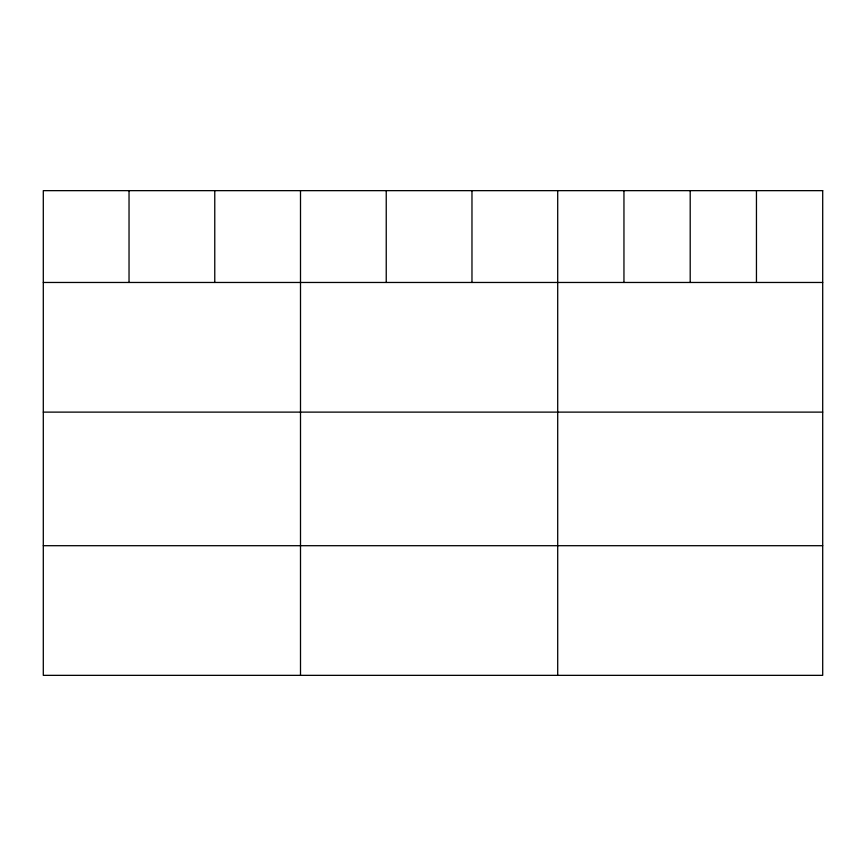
<?xml version="1.0" encoding="UTF-8"?>
<svg xmlns="http://www.w3.org/2000/svg" width="866" height="866" viewBox="0 0 866 866"><rect width="100%" height="100%" fill="white"/><g stroke="black" fill="none" stroke-linecap="round" stroke-linejoin="round"><path stroke-width="1.3" d="M43.3 282.468L822.7 282.468M43.3 412.119L822.7 412.119M43.3 545.699L822.7 545.699M756.451 190.65L756.451 282.468M690.202 190.65L690.202 282.468M623.953 190.65L623.953 282.468M557.704 190.65L557.704 675.35M471.97 190.65L471.97 282.468M386.236 190.65L386.236 282.468M300.502 190.65L300.502 675.35M214.768 190.65L214.768 282.468M129.034 190.65L129.034 282.468M822.7 190.65L43.3 190.65L43.3 675.35L822.7 675.35L822.7 190.65"/></g></svg>
